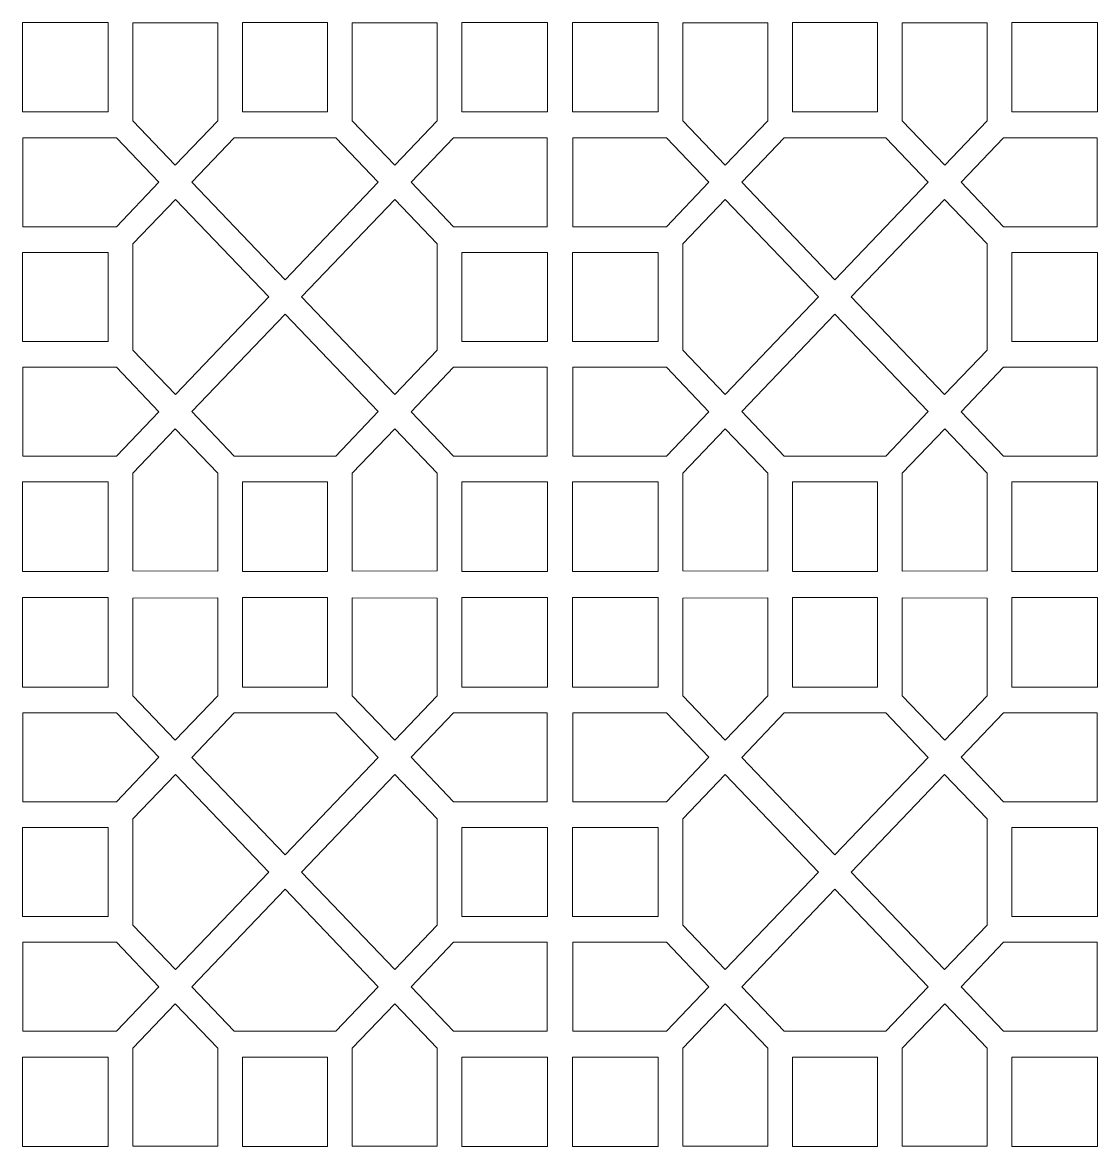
# Model space of a CAD drawing. Header units: centimetres. Extents: x -87 to 87, y -103 to 103.
# Drawn here: x -86.5 to -8.9, y -102.9 to -21.7 of the extents above; entities that cross this region are included whole.
import ezdxf

# ---------------------------------------------------------------- set-up
doc = ezdxf.new("R2010")
doc.units = ezdxf.units.CM
doc.header["$MEASUREMENT"] = 0
doc.layers.add('layer 1', color=7, linetype='Continuous')

msp = doc.modelspace()

# ---------------------------------------------------------------- linework, layer by layer
at = {"layer": 'layer 1', "color": 114, "lineweight": 9}
for points in [[(-86.51185, -28.17191), (-80.33267, -28.17191), (-80.33267, -21.70983), (-86.51185, -21.70983), (-86.51185, -28.17191)], [(-54.77565, -28.17191), (-48.59647, -28.17191), (-48.59647, -21.70983), (-54.77565, -21.70983), (-54.77565, -28.17191)], [(-46.79467, -28.17191), (-40.61549, -28.17191), (-40.61549, -21.70983), (-46.79467, -21.70983), (-46.79467, -28.17191)], [(-15.05847, -28.17191), (-8.87929, -28.17191), (-8.87929, -21.70983), (-15.05847, -21.70983), (-15.05847, -28.17191)], [(-86.51185, -61.36129), (-80.33267, -61.36129), (-80.33267, -54.89921), (-86.51185, -54.89921), (-86.51185, -61.36129)], [(-46.79467, -61.36129), (-40.61549, -61.36129), (-40.61549, -54.89921), (-46.79467, -54.89921), (-46.79467, -61.36129)], [(-86.51185, -69.70747), (-80.33267, -69.70747), (-80.33267, -63.24539), (-86.51185, -63.24539), (-86.51185, -69.70747)], [(-54.77565, -69.70747), (-48.59647, -69.70747), (-48.59647, -63.24539), (-54.77565, -63.24539), (-54.77565, -69.70747)], [(-46.79467, -69.70747), (-40.61549, -69.70747), (-40.61549, -63.24539), (-46.79467, -63.24539), (-46.79467, -69.70747)], [(-15.05847, -69.70747), (-8.87929, -69.70747), (-8.87929, -63.24539), (-15.05847, -63.24539), (-15.05847, -69.70747)], [(-86.51185, -102.89685), (-80.33267, -102.89685), (-80.33267, -96.43477), (-86.51185, -96.43477), (-86.51185, -102.89685)], [(-46.79467, -102.89685), (-40.61549, -102.89685), (-40.61549, -96.43477), (-46.79467, -96.43477), (-46.79467, -102.89685)]]:
    msp.add_lwpolyline(points, close=True, dxfattribs=at)
for points, knots in [([(-72.40826, -21.74285), (-72.40826, -21.74285), (-72.40826, -28.80323), (-72.40826, -28.80323), (-72.40826, -28.80323), (-72.40826, -28.80323), (-75.4787, -32.0143), (-75.4787, -32.0143), (-75.4787, -32.0143), (-75.4787, -32.0143), (-78.54905, -28.80333), (-78.54905, -28.80333), (-78.54905, -28.80333), (-78.54905, -28.80333), (-78.54905, -21.74295), (-78.54905, -21.74295), (-78.54905, -21.74295), (-78.54905, -21.74295), (-72.40826, -21.74285), (-72.40826, -21.74285)], [0, 0, 0, 0, 0.16666667, 0.16666667, 0.16666667, 0.16666667, 0.33333333, 0.33333333, 0.33333333, 0.33333333, 0.5, 0.5, 0.5, 0.5, 0.66666667, 0.66666667, 0.66666667, 0.66666667, 1, 1, 1, 1]), ([(-70.61539, -28.17181), (-70.61539, -28.17181), (-70.61539, -21.7097), (-70.61539, -21.7097), (-70.61539, -21.7097), (-70.61539, -21.7097), (-64.49293, -21.7097), (-64.49293, -21.7097), (-64.49293, -21.7097), (-64.49293, -21.7097), (-64.49293, -28.17181), (-64.49293, -28.17181), (-64.49293, -28.17181), (-64.49293, -28.17181), (-70.61539, -28.17181), (-70.61539, -28.17181)], [0, 0, 0, 0, 0.2, 0.2, 0.2, 0.2, 0.4, 0.4, 0.4, 0.4, 0.6, 0.6, 0.6, 0.6, 1, 1, 1, 1]), ([(-62.70006, -21.74285), (-62.70006, -21.74285), (-62.70006, -28.80323), (-62.70006, -28.80323), (-62.70006, -28.80323), (-62.70006, -28.80323), (-59.62962, -32.0143), (-59.62962, -32.0143), (-59.62962, -32.0143), (-59.62962, -32.0143), (-56.55927, -28.80333), (-56.55927, -28.80333), (-56.55927, -28.80333), (-56.55927, -28.80333), (-56.55927, -21.74295), (-56.55927, -21.74295), (-56.55927, -21.74295), (-56.55927, -21.74295), (-62.70006, -21.74285), (-62.70006, -21.74285)], [0, 0, 0, 0, 0.16666667, 0.16666667, 0.16666667, 0.16666667, 0.33333333, 0.33333333, 0.33333333, 0.33333333, 0.5, 0.5, 0.5, 0.5, 0.66666667, 0.66666667, 0.66666667, 0.66666667, 1, 1, 1, 1]), ([(-32.69108, -21.74285), (-32.69108, -21.74285), (-32.69108, -28.80323), (-32.69108, -28.80323), (-32.69108, -28.80323), (-32.69108, -28.80323), (-35.76152, -32.0143), (-35.76152, -32.0143), (-35.76152, -32.0143), (-35.76152, -32.0143), (-38.83187, -28.80333), (-38.83187, -28.80333), (-38.83187, -28.80333), (-38.83187, -28.80333), (-38.83187, -21.74295), (-38.83187, -21.74295), (-38.83187, -21.74295), (-38.83187, -21.74295), (-32.69108, -21.74285), (-32.69108, -21.74285)], [0, 0, 0, 0, 0.16666667, 0.16666667, 0.16666667, 0.16666667, 0.33333333, 0.33333333, 0.33333333, 0.33333333, 0.5, 0.5, 0.5, 0.5, 0.66666667, 0.66666667, 0.66666667, 0.66666667, 1, 1, 1, 1]), ([(-24.77575, -28.17181), (-24.77575, -28.17181), (-24.77575, -21.7097), (-24.77575, -21.7097), (-24.77575, -21.7097), (-24.77575, -21.7097), (-30.89821, -21.7097), (-30.89821, -21.7097), (-30.89821, -21.7097), (-30.89821, -21.7097), (-30.89821, -28.17181), (-30.89821, -28.17181), (-30.89821, -28.17181), (-30.89821, -28.17181), (-24.77575, -28.17181), (-24.77575, -28.17181)], [0, 0, 0, 0, 0.2, 0.2, 0.2, 0.2, 0.4, 0.4, 0.4, 0.4, 0.6, 0.6, 0.6, 0.6, 1, 1, 1, 1]), ([(-22.98288, -21.74285), (-22.98288, -21.74285), (-22.98288, -28.80323), (-22.98288, -28.80323), (-22.98288, -28.80323), (-22.98288, -28.80323), (-19.91244, -32.0143), (-19.91244, -32.0143), (-19.91244, -32.0143), (-19.91244, -32.0143), (-16.84209, -28.80333), (-16.84209, -28.80333), (-16.84209, -28.80333), (-16.84209, -28.80333), (-16.84209, -21.74295), (-16.84209, -21.74295), (-16.84209, -21.74295), (-16.84209, -21.74295), (-22.98288, -21.74285), (-22.98288, -21.74285)], [0, 0, 0, 0, 0.16666667, 0.16666667, 0.16666667, 0.16666667, 0.33333333, 0.33333333, 0.33333333, 0.33333333, 0.5, 0.5, 0.5, 0.5, 0.66666667, 0.66666667, 0.66666667, 0.66666667, 1, 1, 1, 1]), ([(-86.4802, -30.03711), (-86.4802, -30.03711), (-79.72891, -30.03711), (-79.72891, -30.03711), (-79.72891, -30.03711), (-79.72891, -30.03711), (-76.65848, -33.2481), (-76.65848, -33.2481), (-76.65848, -33.2481), (-76.65848, -33.2481), (-79.72881, -36.45905), (-79.72881, -36.45905), (-79.72881, -36.45905), (-79.72881, -36.45905), (-86.4801, -36.45905), (-86.4801, -36.45905), (-86.4801, -36.45905), (-86.4801, -36.45905), (-86.4802, -30.03711), (-86.4802, -30.03711)], [0, 0, 0, 0, 0.16666667, 0.16666667, 0.16666667, 0.16666667, 0.33333333, 0.33333333, 0.33333333, 0.33333333, 0.5, 0.5, 0.5, 0.5, 0.66666667, 0.66666667, 0.66666667, 0.66666667, 1, 1, 1, 1]), ([(-67.55418, -40.30175), (-67.55418, -40.30175), (-74.29359, -33.25368), (-74.29359, -33.25368), (-74.29359, -33.25368), (-74.29359, -33.25368), (-71.21885, -30.03818), (-71.21885, -30.03818), (-71.21885, -30.03818), (-71.21885, -30.03818), (-63.88947, -30.03818), (-63.88947, -30.03818), (-63.88947, -30.03818), (-63.88947, -30.03818), (-60.81473, -33.25369), (-60.81473, -33.25369), (-60.81473, -33.25369), (-60.81473, -33.25369), (-67.55418, -40.30175), (-67.55418, -40.30175)], [0, 0, 0, 0, 0.16666667, 0.16666667, 0.16666667, 0.16666667, 0.33333333, 0.33333333, 0.33333333, 0.33333333, 0.5, 0.5, 0.5, 0.5, 0.66666667, 0.66666667, 0.66666667, 0.66666667, 1, 1, 1, 1]), ([(-48.62812, -30.03711), (-48.62812, -30.03711), (-55.37941, -30.03711), (-55.37941, -30.03711), (-55.37941, -30.03711), (-55.37941, -30.03711), (-58.44984, -33.2481), (-58.44984, -33.2481), (-58.44984, -33.2481), (-58.44984, -33.2481), (-55.37951, -36.45905), (-55.37951, -36.45905), (-55.37951, -36.45905), (-55.37951, -36.45905), (-48.62822, -36.45905), (-48.62822, -36.45905), (-48.62822, -36.45905), (-48.62822, -36.45905), (-48.62812, -30.03711), (-48.62812, -30.03711)], [0, 0, 0, 0, 0.16666667, 0.16666667, 0.16666667, 0.16666667, 0.33333333, 0.33333333, 0.33333333, 0.33333333, 0.5, 0.5, 0.5, 0.5, 0.66666667, 0.66666667, 0.66666667, 0.66666667, 1, 1, 1, 1]), ([(-46.76302, -30.03711), (-46.76302, -30.03711), (-40.01173, -30.03711), (-40.01173, -30.03711), (-40.01173, -30.03711), (-40.01173, -30.03711), (-36.9413, -33.2481), (-36.9413, -33.2481), (-36.9413, -33.2481), (-36.9413, -33.2481), (-40.01163, -36.45905), (-40.01163, -36.45905), (-40.01163, -36.45905), (-40.01163, -36.45905), (-46.76292, -36.45905), (-46.76292, -36.45905), (-46.76292, -36.45905), (-46.76292, -36.45905), (-46.76302, -30.03711), (-46.76302, -30.03711)], [0, 0, 0, 0, 0.16666667, 0.16666667, 0.16666667, 0.16666667, 0.33333333, 0.33333333, 0.33333333, 0.33333333, 0.5, 0.5, 0.5, 0.5, 0.66666667, 0.66666667, 0.66666667, 0.66666667, 1, 1, 1, 1]), ([(-27.83696, -40.30175), (-27.83696, -40.30175), (-21.09755, -33.25368), (-21.09755, -33.25368), (-21.09755, -33.25368), (-21.09755, -33.25368), (-24.17229, -30.03818), (-24.17229, -30.03818), (-24.17229, -30.03818), (-24.17229, -30.03818), (-31.50167, -30.03818), (-31.50167, -30.03818), (-31.50167, -30.03818), (-31.50167, -30.03818), (-34.57641, -33.25369), (-34.57641, -33.25369), (-34.57641, -33.25369), (-34.57641, -33.25369), (-27.83696, -40.30175), (-27.83696, -40.30175)], [0, 0, 0, 0, 0.16666667, 0.16666667, 0.16666667, 0.16666667, 0.33333333, 0.33333333, 0.33333333, 0.33333333, 0.5, 0.5, 0.5, 0.5, 0.66666667, 0.66666667, 0.66666667, 0.66666667, 1, 1, 1, 1]), ([(-8.91094, -30.03711), (-8.91094, -30.03711), (-15.66223, -30.03711), (-15.66223, -30.03711), (-15.66223, -30.03711), (-15.66223, -30.03711), (-18.73266, -33.2481), (-18.73266, -33.2481), (-18.73266, -33.2481), (-18.73266, -33.2481), (-15.66233, -36.45905), (-15.66233, -36.45905), (-15.66233, -36.45905), (-15.66233, -36.45905), (-8.91104, -36.45905), (-8.91104, -36.45905), (-8.91104, -36.45905), (-8.91104, -36.45905), (-8.91094, -30.03711), (-8.91094, -30.03711)], [0, 0, 0, 0, 0.16666667, 0.16666667, 0.16666667, 0.16666667, 0.33333333, 0.33333333, 0.33333333, 0.33333333, 0.5, 0.5, 0.5, 0.5, 0.66666667, 0.66666667, 0.66666667, 0.66666667, 1, 1, 1, 1]), ([(-68.73395, -41.53554), (-68.73395, -41.53554), (-75.47338, -34.48749), (-75.47338, -34.48749), (-75.47338, -34.48749), (-75.47338, -34.48749), (-78.54819, -37.70309), (-78.54819, -37.70309), (-78.54819, -37.70309), (-78.54819, -37.70309), (-78.54819, -45.36803), (-78.54819, -45.36803), (-78.54819, -45.36803), (-78.54819, -45.36803), (-75.47337, -48.58363), (-75.47337, -48.58363), (-75.47337, -48.58363), (-75.47337, -48.58363), (-68.73395, -41.53554), (-68.73395, -41.53554)], [0, 0, 0, 0, 0.16666667, 0.16666667, 0.16666667, 0.16666667, 0.33333333, 0.33333333, 0.33333333, 0.33333333, 0.5, 0.5, 0.5, 0.5, 0.66666667, 0.66666667, 0.66666667, 0.66666667, 1, 1, 1, 1]), ([(-66.37439, -41.53555), (-66.37439, -41.53555), (-59.63495, -48.58363), (-59.63495, -48.58363), (-59.63495, -48.58363), (-59.63495, -48.58363), (-56.56013, -45.36803), (-56.56013, -45.36803), (-56.56013, -45.36803), (-56.56013, -45.36803), (-56.56013, -37.70309), (-56.56013, -37.70309), (-56.56013, -37.70309), (-56.56013, -37.70309), (-59.63497, -34.48749), (-59.63497, -34.48749), (-59.63497, -34.48749), (-59.63497, -34.48749), (-66.37439, -41.53555), (-66.37439, -41.53555)], [0, 0, 0, 0, 0.16666667, 0.16666667, 0.16666667, 0.16666667, 0.33333333, 0.33333333, 0.33333333, 0.33333333, 0.5, 0.5, 0.5, 0.5, 0.66666667, 0.66666667, 0.66666667, 0.66666667, 1, 1, 1, 1]), ([(-29.01675, -41.53555), (-29.01675, -41.53555), (-35.75619, -48.58363), (-35.75619, -48.58363), (-35.75619, -48.58363), (-35.75619, -48.58363), (-38.83101, -45.36803), (-38.83101, -45.36803), (-38.83101, -45.36803), (-38.83101, -45.36803), (-38.83101, -37.70309), (-38.83101, -37.70309), (-38.83101, -37.70309), (-38.83101, -37.70309), (-35.75617, -34.48749), (-35.75617, -34.48749), (-35.75617, -34.48749), (-35.75617, -34.48749), (-29.01675, -41.53555), (-29.01675, -41.53555)], [0, 0, 0, 0, 0.16666667, 0.16666667, 0.16666667, 0.16666667, 0.33333333, 0.33333333, 0.33333333, 0.33333333, 0.5, 0.5, 0.5, 0.5, 0.66666667, 0.66666667, 0.66666667, 0.66666667, 1, 1, 1, 1]), ([(-26.65719, -41.53554), (-26.65719, -41.53554), (-19.91776, -34.48749), (-19.91776, -34.48749), (-19.91776, -34.48749), (-19.91776, -34.48749), (-16.84295, -37.70309), (-16.84295, -37.70309), (-16.84295, -37.70309), (-16.84295, -37.70309), (-16.84295, -45.36803), (-16.84295, -45.36803), (-16.84295, -45.36803), (-16.84295, -45.36803), (-19.91777, -48.58363), (-19.91777, -48.58363), (-19.91777, -48.58363), (-19.91777, -48.58363), (-26.65719, -41.53554), (-26.65719, -41.53554)], [0, 0, 0, 0, 0.16666667, 0.16666667, 0.16666667, 0.16666667, 0.33333333, 0.33333333, 0.33333333, 0.33333333, 0.5, 0.5, 0.5, 0.5, 0.66666667, 0.66666667, 0.66666667, 0.66666667, 1, 1, 1, 1]), ([(-80.33254, -44.74089), (-80.33254, -44.74089), (-86.51174, -44.74089), (-86.51174, -44.74089), (-86.51174, -44.74089), (-86.51174, -44.74089), (-86.51174, -38.33023), (-86.51174, -38.33023), (-86.51174, -38.33023), (-86.51174, -38.33023), (-80.33254, -38.33023), (-80.33254, -38.33023), (-80.33254, -38.33023), (-80.33254, -38.33023), (-80.33254, -44.74089), (-80.33254, -44.74089)], [0, 0, 0, 0, 0.2, 0.2, 0.2, 0.2, 0.4, 0.4, 0.4, 0.4, 0.6, 0.6, 0.6, 0.6, 1, 1, 1, 1]), ([(-48.59658, -44.74089), (-48.59658, -44.74089), (-54.77579, -44.74089), (-54.77579, -44.74089), (-54.77579, -44.74089), (-54.77579, -44.74089), (-54.77579, -38.33023), (-54.77579, -38.33023), (-54.77579, -38.33023), (-54.77579, -38.33023), (-48.59658, -38.33023), (-48.59658, -38.33023), (-48.59658, -38.33023), (-48.59658, -38.33023), (-48.59658, -44.74089), (-48.59658, -44.74089)], [0, 0, 0, 0, 0.2, 0.2, 0.2, 0.2, 0.4, 0.4, 0.4, 0.4, 0.6, 0.6, 0.6, 0.6, 1, 1, 1, 1]), ([(-46.79456, -44.74089), (-46.79456, -44.74089), (-40.61535, -44.74089), (-40.61535, -44.74089), (-40.61535, -44.74089), (-40.61535, -44.74089), (-40.61535, -38.33023), (-40.61535, -38.33023), (-40.61535, -38.33023), (-40.61535, -38.33023), (-46.79456, -38.33023), (-46.79456, -38.33023), (-46.79456, -38.33023), (-46.79456, -38.33023), (-46.79456, -44.74089), (-46.79456, -44.74089)], [0, 0, 0, 0, 0.2, 0.2, 0.2, 0.2, 0.4, 0.4, 0.4, 0.4, 0.6, 0.6, 0.6, 0.6, 1, 1, 1, 1]), ([(-15.0586, -44.74089), (-15.0586, -44.74089), (-8.8794, -44.74089), (-8.8794, -44.74089), (-8.8794, -44.74089), (-8.8794, -44.74089), (-8.8794, -38.33023), (-8.8794, -38.33023), (-8.8794, -38.33023), (-8.8794, -38.33023), (-15.0586, -38.33023), (-15.0586, -38.33023), (-15.0586, -38.33023), (-15.0586, -38.33023), (-15.0586, -44.74089), (-15.0586, -44.74089)], [0, 0, 0, 0, 0.2, 0.2, 0.2, 0.2, 0.4, 0.4, 0.4, 0.4, 0.6, 0.6, 0.6, 0.6, 1, 1, 1, 1]), ([(-67.55416, -42.76936), (-67.55416, -42.76936), (-74.29358, -49.81744), (-74.29358, -49.81744), (-74.29358, -49.81744), (-74.29358, -49.81744), (-71.21885, -53.03294), (-71.21885, -53.03294), (-71.21885, -53.03294), (-71.21885, -53.03294), (-63.88947, -53.03294), (-63.88947, -53.03294), (-63.88947, -53.03294), (-63.88947, -53.03294), (-60.81475, -49.81743), (-60.81475, -49.81743), (-60.81475, -49.81743), (-60.81475, -49.81743), (-67.55416, -42.76936), (-67.55416, -42.76936)], [0, 0, 0, 0, 0.16666667, 0.16666667, 0.16666667, 0.16666667, 0.33333333, 0.33333333, 0.33333333, 0.33333333, 0.5, 0.5, 0.5, 0.5, 0.66666667, 0.66666667, 0.66666667, 0.66666667, 1, 1, 1, 1]), ([(-27.83698, -42.76936), (-27.83698, -42.76936), (-21.09756, -49.81744), (-21.09756, -49.81744), (-21.09756, -49.81744), (-21.09756, -49.81744), (-24.17229, -53.03294), (-24.17229, -53.03294), (-24.17229, -53.03294), (-24.17229, -53.03294), (-31.50167, -53.03294), (-31.50167, -53.03294), (-31.50167, -53.03294), (-31.50167, -53.03294), (-34.57639, -49.81743), (-34.57639, -49.81743), (-34.57639, -49.81743), (-34.57639, -49.81743), (-27.83698, -42.76936), (-27.83698, -42.76936)], [0, 0, 0, 0, 0.16666667, 0.16666667, 0.16666667, 0.16666667, 0.33333333, 0.33333333, 0.33333333, 0.33333333, 0.5, 0.5, 0.5, 0.5, 0.66666667, 0.66666667, 0.66666667, 0.66666667, 1, 1, 1, 1]), ([(-86.4802, -53.03401), (-86.4802, -53.03401), (-79.72891, -53.03401), (-79.72891, -53.03401), (-79.72891, -53.03401), (-79.72891, -53.03401), (-76.65848, -49.82302), (-76.65848, -49.82302), (-76.65848, -49.82302), (-76.65848, -49.82302), (-79.72881, -46.61207), (-79.72881, -46.61207), (-79.72881, -46.61207), (-79.72881, -46.61207), (-86.4801, -46.61207), (-86.4801, -46.61207), (-86.4801, -46.61207), (-86.4801, -46.61207), (-86.4802, -53.03401), (-86.4802, -53.03401)], [0, 0, 0, 0, 0.16666667, 0.16666667, 0.16666667, 0.16666667, 0.33333333, 0.33333333, 0.33333333, 0.33333333, 0.5, 0.5, 0.5, 0.5, 0.66666667, 0.66666667, 0.66666667, 0.66666667, 1, 1, 1, 1]), ([(-48.62812, -53.03401), (-48.62812, -53.03401), (-55.37941, -53.03401), (-55.37941, -53.03401), (-55.37941, -53.03401), (-55.37941, -53.03401), (-58.44984, -49.82302), (-58.44984, -49.82302), (-58.44984, -49.82302), (-58.44984, -49.82302), (-55.37951, -46.61207), (-55.37951, -46.61207), (-55.37951, -46.61207), (-55.37951, -46.61207), (-48.62822, -46.61207), (-48.62822, -46.61207), (-48.62822, -46.61207), (-48.62822, -46.61207), (-48.62812, -53.03401), (-48.62812, -53.03401)], [0, 0, 0, 0, 0.16666667, 0.16666667, 0.16666667, 0.16666667, 0.33333333, 0.33333333, 0.33333333, 0.33333333, 0.5, 0.5, 0.5, 0.5, 0.66666667, 0.66666667, 0.66666667, 0.66666667, 1, 1, 1, 1]), ([(-46.76302, -53.03401), (-46.76302, -53.03401), (-40.01173, -53.03401), (-40.01173, -53.03401), (-40.01173, -53.03401), (-40.01173, -53.03401), (-36.9413, -49.82302), (-36.9413, -49.82302), (-36.9413, -49.82302), (-36.9413, -49.82302), (-40.01163, -46.61207), (-40.01163, -46.61207), (-40.01163, -46.61207), (-40.01163, -46.61207), (-46.76292, -46.61207), (-46.76292, -46.61207), (-46.76292, -46.61207), (-46.76292, -46.61207), (-46.76302, -53.03401), (-46.76302, -53.03401)], [0, 0, 0, 0, 0.16666667, 0.16666667, 0.16666667, 0.16666667, 0.33333333, 0.33333333, 0.33333333, 0.33333333, 0.5, 0.5, 0.5, 0.5, 0.66666667, 0.66666667, 0.66666667, 0.66666667, 1, 1, 1, 1]), ([(-8.91094, -53.03401), (-8.91094, -53.03401), (-15.66223, -53.03401), (-15.66223, -53.03401), (-15.66223, -53.03401), (-15.66223, -53.03401), (-18.73266, -49.82302), (-18.73266, -49.82302), (-18.73266, -49.82302), (-18.73266, -49.82302), (-15.66233, -46.61207), (-15.66233, -46.61207), (-15.66233, -46.61207), (-15.66233, -46.61207), (-8.91104, -46.61207), (-8.91104, -46.61207), (-8.91104, -46.61207), (-8.91104, -46.61207), (-8.91094, -53.03401), (-8.91094, -53.03401)], [0, 0, 0, 0, 0.16666667, 0.16666667, 0.16666667, 0.16666667, 0.33333333, 0.33333333, 0.33333333, 0.33333333, 0.5, 0.5, 0.5, 0.5, 0.66666667, 0.66666667, 0.66666667, 0.66666667, 1, 1, 1, 1]), ([(-72.40826, -61.32827), (-72.40826, -61.32827), (-72.40826, -54.26789), (-72.40826, -54.26789), (-72.40826, -54.26789), (-72.40826, -54.26789), (-75.4787, -51.05682), (-75.4787, -51.05682), (-75.4787, -51.05682), (-75.4787, -51.05682), (-78.54905, -54.26779), (-78.54905, -54.26779), (-78.54905, -54.26779), (-78.54905, -54.26779), (-78.54905, -61.32817), (-78.54905, -61.32817), (-78.54905, -61.32817), (-78.54905, -61.32817), (-72.40826, -61.32827), (-72.40826, -61.32827)], [0, 0, 0, 0, 0.16666667, 0.16666667, 0.16666667, 0.16666667, 0.33333333, 0.33333333, 0.33333333, 0.33333333, 0.5, 0.5, 0.5, 0.5, 0.66666667, 0.66666667, 0.66666667, 0.66666667, 1, 1, 1, 1]), ([(-62.70006, -61.32827), (-62.70006, -61.32827), (-62.70006, -54.26789), (-62.70006, -54.26789), (-62.70006, -54.26789), (-62.70006, -54.26789), (-59.62962, -51.05682), (-59.62962, -51.05682), (-59.62962, -51.05682), (-59.62962, -51.05682), (-56.55927, -54.26779), (-56.55927, -54.26779), (-56.55927, -54.26779), (-56.55927, -54.26779), (-56.55927, -61.32817), (-56.55927, -61.32817), (-56.55927, -61.32817), (-56.55927, -61.32817), (-62.70006, -61.32827), (-62.70006, -61.32827)], [0, 0, 0, 0, 0.16666667, 0.16666667, 0.16666667, 0.16666667, 0.33333333, 0.33333333, 0.33333333, 0.33333333, 0.5, 0.5, 0.5, 0.5, 0.66666667, 0.66666667, 0.66666667, 0.66666667, 1, 1, 1, 1]), ([(-32.69108, -61.32827), (-32.69108, -61.32827), (-32.69108, -54.26789), (-32.69108, -54.26789), (-32.69108, -54.26789), (-32.69108, -54.26789), (-35.76152, -51.05682), (-35.76152, -51.05682), (-35.76152, -51.05682), (-35.76152, -51.05682), (-38.83187, -54.26779), (-38.83187, -54.26779), (-38.83187, -54.26779), (-38.83187, -54.26779), (-38.83187, -61.32817), (-38.83187, -61.32817), (-38.83187, -61.32817), (-38.83187, -61.32817), (-32.69108, -61.32827), (-32.69108, -61.32827)], [0, 0, 0, 0, 0.16666667, 0.16666667, 0.16666667, 0.16666667, 0.33333333, 0.33333333, 0.33333333, 0.33333333, 0.5, 0.5, 0.5, 0.5, 0.66666667, 0.66666667, 0.66666667, 0.66666667, 1, 1, 1, 1]), ([(-22.98288, -61.32827), (-22.98288, -61.32827), (-22.98288, -54.26789), (-22.98288, -54.26789), (-22.98288, -54.26789), (-22.98288, -54.26789), (-19.91244, -51.05682), (-19.91244, -51.05682), (-19.91244, -51.05682), (-19.91244, -51.05682), (-16.84209, -54.26779), (-16.84209, -54.26779), (-16.84209, -54.26779), (-16.84209, -54.26779), (-16.84209, -61.32817), (-16.84209, -61.32817), (-16.84209, -61.32817), (-16.84209, -61.32817), (-22.98288, -61.32827), (-22.98288, -61.32827)], [0, 0, 0, 0, 0.16666667, 0.16666667, 0.16666667, 0.16666667, 0.33333333, 0.33333333, 0.33333333, 0.33333333, 0.5, 0.5, 0.5, 0.5, 0.66666667, 0.66666667, 0.66666667, 0.66666667, 1, 1, 1, 1]), ([(-70.61539, -54.89931), (-70.61539, -54.89931), (-70.61539, -61.36142), (-70.61539, -61.36142), (-70.61539, -61.36142), (-70.61539, -61.36142), (-64.49293, -61.36142), (-64.49293, -61.36142), (-64.49293, -61.36142), (-64.49293, -61.36142), (-64.49293, -54.89931), (-64.49293, -54.89931), (-64.49293, -54.89931), (-64.49293, -54.89931), (-70.61539, -54.89931), (-70.61539, -54.89931)], [0, 0, 0, 0, 0.2, 0.2, 0.2, 0.2, 0.4, 0.4, 0.4, 0.4, 0.6, 0.6, 0.6, 0.6, 1, 1, 1, 1]), ([(-48.59647, -61.36129), (-48.59647, -61.36129), (-54.77566, -61.36129), (-54.77566, -61.36129), (-54.77566, -61.36129), (-54.77566, -61.36129), (-54.77566, -54.8992), (-54.77566, -54.8992), (-54.77566, -54.8992), (-54.77566, -54.8992), (-48.59647, -54.8992), (-48.59647, -54.8992), (-48.59647, -54.8992), (-48.59647, -54.8992), (-48.59647, -61.36129), (-48.59647, -61.36129)], [0, 0, 0, 0, 0.2, 0.2, 0.2, 0.2, 0.4, 0.4, 0.4, 0.4, 0.6, 0.6, 0.6, 0.6, 1, 1, 1, 1]), ([(-24.77575, -54.89931), (-24.77575, -54.89931), (-24.77575, -61.36142), (-24.77575, -61.36142), (-24.77575, -61.36142), (-24.77575, -61.36142), (-30.89821, -61.36142), (-30.89821, -61.36142), (-30.89821, -61.36142), (-30.89821, -61.36142), (-30.89821, -54.89931), (-30.89821, -54.89931), (-30.89821, -54.89931), (-30.89821, -54.89931), (-24.77575, -54.89931), (-24.77575, -54.89931)], [0, 0, 0, 0, 0.2, 0.2, 0.2, 0.2, 0.4, 0.4, 0.4, 0.4, 0.6, 0.6, 0.6, 0.6, 1, 1, 1, 1]), ([(-8.87929, -61.36129), (-8.87929, -61.36129), (-15.05848, -61.36129), (-15.05848, -61.36129), (-15.05848, -61.36129), (-15.05848, -61.36129), (-15.05848, -54.8992), (-15.05848, -54.8992), (-15.05848, -54.8992), (-15.05848, -54.8992), (-8.87929, -54.8992), (-8.87929, -54.8992), (-8.87929, -54.8992), (-8.87929, -54.8992), (-8.87929, -61.36129), (-8.87929, -61.36129)], [0, 0, 0, 0, 0.2, 0.2, 0.2, 0.2, 0.4, 0.4, 0.4, 0.4, 0.6, 0.6, 0.6, 0.6, 1, 1, 1, 1]), ([(-72.40826, -63.27841), (-72.40826, -63.27841), (-72.40826, -70.33879), (-72.40826, -70.33879), (-72.40826, -70.33879), (-72.40826, -70.33879), (-75.4787, -73.54986), (-75.4787, -73.54986), (-75.4787, -73.54986), (-75.4787, -73.54986), (-78.54905, -70.33889), (-78.54905, -70.33889), (-78.54905, -70.33889), (-78.54905, -70.33889), (-78.54905, -63.27851), (-78.54905, -63.27851), (-78.54905, -63.27851), (-78.54905, -63.27851), (-72.40826, -63.27841), (-72.40826, -63.27841)], [0, 0, 0, 0, 0.16666667, 0.16666667, 0.16666667, 0.16666667, 0.33333333, 0.33333333, 0.33333333, 0.33333333, 0.5, 0.5, 0.5, 0.5, 0.66666667, 0.66666667, 0.66666667, 0.66666667, 1, 1, 1, 1]), ([(-70.61539, -69.70737), (-70.61539, -69.70737), (-70.61539, -63.24526), (-70.61539, -63.24526), (-70.61539, -63.24526), (-70.61539, -63.24526), (-64.49293, -63.24526), (-64.49293, -63.24526), (-64.49293, -63.24526), (-64.49293, -63.24526), (-64.49293, -69.70737), (-64.49293, -69.70737), (-64.49293, -69.70737), (-64.49293, -69.70737), (-70.61539, -69.70737), (-70.61539, -69.70737)], [0, 0, 0, 0, 0.2, 0.2, 0.2, 0.2, 0.4, 0.4, 0.4, 0.4, 0.6, 0.6, 0.6, 0.6, 1, 1, 1, 1]), ([(-62.70006, -63.27841), (-62.70006, -63.27841), (-62.70006, -70.33879), (-62.70006, -70.33879), (-62.70006, -70.33879), (-62.70006, -70.33879), (-59.62962, -73.54986), (-59.62962, -73.54986), (-59.62962, -73.54986), (-59.62962, -73.54986), (-56.55927, -70.33889), (-56.55927, -70.33889), (-56.55927, -70.33889), (-56.55927, -70.33889), (-56.55927, -63.27851), (-56.55927, -63.27851), (-56.55927, -63.27851), (-56.55927, -63.27851), (-62.70006, -63.27841), (-62.70006, -63.27841)], [0, 0, 0, 0, 0.16666667, 0.16666667, 0.16666667, 0.16666667, 0.33333333, 0.33333333, 0.33333333, 0.33333333, 0.5, 0.5, 0.5, 0.5, 0.66666667, 0.66666667, 0.66666667, 0.66666667, 1, 1, 1, 1]), ([(-32.69108, -63.27841), (-32.69108, -63.27841), (-32.69108, -70.33879), (-32.69108, -70.33879), (-32.69108, -70.33879), (-32.69108, -70.33879), (-35.76152, -73.54986), (-35.76152, -73.54986), (-35.76152, -73.54986), (-35.76152, -73.54986), (-38.83187, -70.33889), (-38.83187, -70.33889), (-38.83187, -70.33889), (-38.83187, -70.33889), (-38.83187, -63.27851), (-38.83187, -63.27851), (-38.83187, -63.27851), (-38.83187, -63.27851), (-32.69108, -63.27841), (-32.69108, -63.27841)], [0, 0, 0, 0, 0.16666667, 0.16666667, 0.16666667, 0.16666667, 0.33333333, 0.33333333, 0.33333333, 0.33333333, 0.5, 0.5, 0.5, 0.5, 0.66666667, 0.66666667, 0.66666667, 0.66666667, 1, 1, 1, 1]), ([(-24.77575, -69.70737), (-24.77575, -69.70737), (-24.77575, -63.24526), (-24.77575, -63.24526), (-24.77575, -63.24526), (-24.77575, -63.24526), (-30.89821, -63.24526), (-30.89821, -63.24526), (-30.89821, -63.24526), (-30.89821, -63.24526), (-30.89821, -69.70737), (-30.89821, -69.70737), (-30.89821, -69.70737), (-30.89821, -69.70737), (-24.77575, -69.70737), (-24.77575, -69.70737)], [0, 0, 0, 0, 0.2, 0.2, 0.2, 0.2, 0.4, 0.4, 0.4, 0.4, 0.6, 0.6, 0.6, 0.6, 1, 1, 1, 1]), ([(-22.98288, -63.27841), (-22.98288, -63.27841), (-22.98288, -70.33879), (-22.98288, -70.33879), (-22.98288, -70.33879), (-22.98288, -70.33879), (-19.91244, -73.54986), (-19.91244, -73.54986), (-19.91244, -73.54986), (-19.91244, -73.54986), (-16.84209, -70.33889), (-16.84209, -70.33889), (-16.84209, -70.33889), (-16.84209, -70.33889), (-16.84209, -63.27851), (-16.84209, -63.27851), (-16.84209, -63.27851), (-16.84209, -63.27851), (-22.98288, -63.27841), (-22.98288, -63.27841)], [0, 0, 0, 0, 0.16666667, 0.16666667, 0.16666667, 0.16666667, 0.33333333, 0.33333333, 0.33333333, 0.33333333, 0.5, 0.5, 0.5, 0.5, 0.66666667, 0.66666667, 0.66666667, 0.66666667, 1, 1, 1, 1]), ([(-86.4802, -71.57267), (-86.4802, -71.57267), (-79.72891, -71.57267), (-79.72891, -71.57267), (-79.72891, -71.57267), (-79.72891, -71.57267), (-76.65848, -74.78366), (-76.65848, -74.78366), (-76.65848, -74.78366), (-76.65848, -74.78366), (-79.72881, -77.99461), (-79.72881, -77.99461), (-79.72881, -77.99461), (-79.72881, -77.99461), (-86.4801, -77.99461), (-86.4801, -77.99461), (-86.4801, -77.99461), (-86.4801, -77.99461), (-86.4802, -71.57267), (-86.4802, -71.57267)], [0, 0, 0, 0, 0.16666667, 0.16666667, 0.16666667, 0.16666667, 0.33333333, 0.33333333, 0.33333333, 0.33333333, 0.5, 0.5, 0.5, 0.5, 0.66666667, 0.66666667, 0.66666667, 0.66666667, 1, 1, 1, 1]), ([(-67.55416, -81.83732), (-67.55416, -81.83732), (-74.29358, -74.78924), (-74.29358, -74.78924), (-74.29358, -74.78924), (-74.29358, -74.78924), (-71.21885, -71.57374), (-71.21885, -71.57374), (-71.21885, -71.57374), (-71.21885, -71.57374), (-63.88947, -71.57374), (-63.88947, -71.57374), (-63.88947, -71.57374), (-63.88947, -71.57374), (-60.81475, -74.78925), (-60.81475, -74.78925), (-60.81475, -74.78925), (-60.81475, -74.78925), (-67.55416, -81.83732), (-67.55416, -81.83732)], [0, 0, 0, 0, 0.16666667, 0.16666667, 0.16666667, 0.16666667, 0.33333333, 0.33333333, 0.33333333, 0.33333333, 0.5, 0.5, 0.5, 0.5, 0.66666667, 0.66666667, 0.66666667, 0.66666667, 1, 1, 1, 1]), ([(-48.62812, -71.57267), (-48.62812, -71.57267), (-55.37941, -71.57267), (-55.37941, -71.57267), (-55.37941, -71.57267), (-55.37941, -71.57267), (-58.44984, -74.78366), (-58.44984, -74.78366), (-58.44984, -74.78366), (-58.44984, -74.78366), (-55.37951, -77.99461), (-55.37951, -77.99461), (-55.37951, -77.99461), (-55.37951, -77.99461), (-48.62822, -77.99461), (-48.62822, -77.99461), (-48.62822, -77.99461), (-48.62822, -77.99461), (-48.62812, -71.57267), (-48.62812, -71.57267)], [0, 0, 0, 0, 0.16666667, 0.16666667, 0.16666667, 0.16666667, 0.33333333, 0.33333333, 0.33333333, 0.33333333, 0.5, 0.5, 0.5, 0.5, 0.66666667, 0.66666667, 0.66666667, 0.66666667, 1, 1, 1, 1]), ([(-46.76302, -71.57267), (-46.76302, -71.57267), (-40.01173, -71.57267), (-40.01173, -71.57267), (-40.01173, -71.57267), (-40.01173, -71.57267), (-36.9413, -74.78366), (-36.9413, -74.78366), (-36.9413, -74.78366), (-36.9413, -74.78366), (-40.01163, -77.99461), (-40.01163, -77.99461), (-40.01163, -77.99461), (-40.01163, -77.99461), (-46.76292, -77.99461), (-46.76292, -77.99461), (-46.76292, -77.99461), (-46.76292, -77.99461), (-46.76302, -71.57267), (-46.76302, -71.57267)], [0, 0, 0, 0, 0.16666667, 0.16666667, 0.16666667, 0.16666667, 0.33333333, 0.33333333, 0.33333333, 0.33333333, 0.5, 0.5, 0.5, 0.5, 0.66666667, 0.66666667, 0.66666667, 0.66666667, 1, 1, 1, 1]), ([(-27.83698, -81.83732), (-27.83698, -81.83732), (-21.09756, -74.78924), (-21.09756, -74.78924), (-21.09756, -74.78924), (-21.09756, -74.78924), (-24.17229, -71.57374), (-24.17229, -71.57374), (-24.17229, -71.57374), (-24.17229, -71.57374), (-31.50167, -71.57374), (-31.50167, -71.57374), (-31.50167, -71.57374), (-31.50167, -71.57374), (-34.57639, -74.78925), (-34.57639, -74.78925), (-34.57639, -74.78925), (-34.57639, -74.78925), (-27.83698, -81.83732), (-27.83698, -81.83732)], [0, 0, 0, 0, 0.16666667, 0.16666667, 0.16666667, 0.16666667, 0.33333333, 0.33333333, 0.33333333, 0.33333333, 0.5, 0.5, 0.5, 0.5, 0.66666667, 0.66666667, 0.66666667, 0.66666667, 1, 1, 1, 1]), ([(-8.91094, -71.57267), (-8.91094, -71.57267), (-15.66223, -71.57267), (-15.66223, -71.57267), (-15.66223, -71.57267), (-15.66223, -71.57267), (-18.73266, -74.78366), (-18.73266, -74.78366), (-18.73266, -74.78366), (-18.73266, -74.78366), (-15.66233, -77.99461), (-15.66233, -77.99461), (-15.66233, -77.99461), (-15.66233, -77.99461), (-8.91104, -77.99461), (-8.91104, -77.99461), (-8.91104, -77.99461), (-8.91104, -77.99461), (-8.91094, -71.57267), (-8.91094, -71.57267)], [0, 0, 0, 0, 0.16666667, 0.16666667, 0.16666667, 0.16666667, 0.33333333, 0.33333333, 0.33333333, 0.33333333, 0.5, 0.5, 0.5, 0.5, 0.66666667, 0.66666667, 0.66666667, 0.66666667, 1, 1, 1, 1]), ([(-68.73395, -83.07115), (-68.73395, -83.07115), (-75.47338, -90.11919), (-75.47338, -90.11919), (-75.47338, -90.11919), (-75.47338, -90.11919), (-78.54819, -86.90359), (-78.54819, -86.90359), (-78.54819, -86.90359), (-78.54819, -86.90359), (-78.54819, -79.23865), (-78.54819, -79.23865), (-78.54819, -79.23865), (-78.54819, -79.23865), (-75.47337, -76.02305), (-75.47337, -76.02305), (-75.47337, -76.02305), (-75.47337, -76.02305), (-68.73395, -83.07115), (-68.73395, -83.07115)], [0, 0, 0, 0, 0.16666667, 0.16666667, 0.16666667, 0.16666667, 0.33333333, 0.33333333, 0.33333333, 0.33333333, 0.5, 0.5, 0.5, 0.5, 0.66666667, 0.66666667, 0.66666667, 0.66666667, 1, 1, 1, 1]), ([(-66.37439, -83.07113), (-66.37439, -83.07113), (-59.63495, -76.02305), (-59.63495, -76.02305), (-59.63495, -76.02305), (-59.63495, -76.02305), (-56.56013, -79.23865), (-56.56013, -79.23865), (-56.56013, -79.23865), (-56.56013, -79.23865), (-56.56013, -86.90359), (-56.56013, -86.90359), (-56.56013, -86.90359), (-56.56013, -86.90359), (-59.63497, -90.11919), (-59.63497, -90.11919), (-59.63497, -90.11919), (-59.63497, -90.11919), (-66.37439, -83.07113), (-66.37439, -83.07113)], [0, 0, 0, 0, 0.16666667, 0.16666667, 0.16666667, 0.16666667, 0.33333333, 0.33333333, 0.33333333, 0.33333333, 0.5, 0.5, 0.5, 0.5, 0.66666667, 0.66666667, 0.66666667, 0.66666667, 1, 1, 1, 1]), ([(-29.01675, -83.07113), (-29.01675, -83.07113), (-35.75619, -76.02305), (-35.75619, -76.02305), (-35.75619, -76.02305), (-35.75619, -76.02305), (-38.83101, -79.23865), (-38.83101, -79.23865), (-38.83101, -79.23865), (-38.83101, -79.23865), (-38.83101, -86.90359), (-38.83101, -86.90359), (-38.83101, -86.90359), (-38.83101, -86.90359), (-35.75617, -90.11919), (-35.75617, -90.11919), (-35.75617, -90.11919), (-35.75617, -90.11919), (-29.01675, -83.07113), (-29.01675, -83.07113)], [0, 0, 0, 0, 0.16666667, 0.16666667, 0.16666667, 0.16666667, 0.33333333, 0.33333333, 0.33333333, 0.33333333, 0.5, 0.5, 0.5, 0.5, 0.66666667, 0.66666667, 0.66666667, 0.66666667, 1, 1, 1, 1]), ([(-26.65719, -83.07114), (-26.65719, -83.07114), (-19.91776, -90.11919), (-19.91776, -90.11919), (-19.91776, -90.11919), (-19.91776, -90.11919), (-16.84295, -86.90359), (-16.84295, -86.90359), (-16.84295, -86.90359), (-16.84295, -86.90359), (-16.84295, -79.23865), (-16.84295, -79.23865), (-16.84295, -79.23865), (-16.84295, -79.23865), (-19.91777, -76.02305), (-19.91777, -76.02305), (-19.91777, -76.02305), (-19.91777, -76.02305), (-26.65719, -83.07114), (-26.65719, -83.07114)], [0, 0, 0, 0, 0.16666667, 0.16666667, 0.16666667, 0.16666667, 0.33333333, 0.33333333, 0.33333333, 0.33333333, 0.5, 0.5, 0.5, 0.5, 0.66666667, 0.66666667, 0.66666667, 0.66666667, 1, 1, 1, 1]), ([(-80.33254, -79.86579), (-80.33254, -79.86579), (-86.51174, -79.86579), (-86.51174, -79.86579), (-86.51174, -79.86579), (-86.51174, -79.86579), (-86.51174, -86.27645), (-86.51174, -86.27645), (-86.51174, -86.27645), (-86.51174, -86.27645), (-80.33254, -86.27645), (-80.33254, -86.27645), (-80.33254, -86.27645), (-80.33254, -86.27645), (-80.33254, -79.86579), (-80.33254, -79.86579)], [0, 0, 0, 0, 0.2, 0.2, 0.2, 0.2, 0.4, 0.4, 0.4, 0.4, 0.6, 0.6, 0.6, 0.6, 1, 1, 1, 1]), ([(-48.59658, -79.86579), (-48.59658, -79.86579), (-54.77579, -79.86579), (-54.77579, -79.86579), (-54.77579, -79.86579), (-54.77579, -79.86579), (-54.77579, -86.27645), (-54.77579, -86.27645), (-54.77579, -86.27645), (-54.77579, -86.27645), (-48.59658, -86.27645), (-48.59658, -86.27645), (-48.59658, -86.27645), (-48.59658, -86.27645), (-48.59658, -79.86579), (-48.59658, -79.86579)], [0, 0, 0, 0, 0.2, 0.2, 0.2, 0.2, 0.4, 0.4, 0.4, 0.4, 0.6, 0.6, 0.6, 0.6, 1, 1, 1, 1]), ([(-46.79456, -79.86579), (-46.79456, -79.86579), (-40.61535, -79.86579), (-40.61535, -79.86579), (-40.61535, -79.86579), (-40.61535, -79.86579), (-40.61535, -86.27645), (-40.61535, -86.27645), (-40.61535, -86.27645), (-40.61535, -86.27645), (-46.79456, -86.27645), (-46.79456, -86.27645), (-46.79456, -86.27645), (-46.79456, -86.27645), (-46.79456, -79.86579), (-46.79456, -79.86579)], [0, 0, 0, 0, 0.2, 0.2, 0.2, 0.2, 0.4, 0.4, 0.4, 0.4, 0.6, 0.6, 0.6, 0.6, 1, 1, 1, 1]), ([(-15.0586, -79.86579), (-15.0586, -79.86579), (-8.8794, -79.86579), (-8.8794, -79.86579), (-8.8794, -79.86579), (-8.8794, -79.86579), (-8.8794, -86.27645), (-8.8794, -86.27645), (-8.8794, -86.27645), (-8.8794, -86.27645), (-15.0586, -86.27645), (-15.0586, -86.27645), (-15.0586, -86.27645), (-15.0586, -86.27645), (-15.0586, -79.86579), (-15.0586, -79.86579)], [0, 0, 0, 0, 0.2, 0.2, 0.2, 0.2, 0.4, 0.4, 0.4, 0.4, 0.6, 0.6, 0.6, 0.6, 1, 1, 1, 1]), ([(-67.55418, -84.30493), (-67.55418, -84.30493), (-74.29359, -91.353), (-74.29359, -91.353), (-74.29359, -91.353), (-74.29359, -91.353), (-71.21885, -94.5685), (-71.21885, -94.5685), (-71.21885, -94.5685), (-71.21885, -94.5685), (-63.88947, -94.5685), (-63.88947, -94.5685), (-63.88947, -94.5685), (-63.88947, -94.5685), (-60.81473, -91.35299), (-60.81473, -91.35299), (-60.81473, -91.35299), (-60.81473, -91.35299), (-67.55418, -84.30493), (-67.55418, -84.30493)], [0, 0, 0, 0, 0.16666667, 0.16666667, 0.16666667, 0.16666667, 0.33333333, 0.33333333, 0.33333333, 0.33333333, 0.5, 0.5, 0.5, 0.5, 0.66666667, 0.66666667, 0.66666667, 0.66666667, 1, 1, 1, 1]), ([(-27.83696, -84.30493), (-27.83696, -84.30493), (-21.09755, -91.353), (-21.09755, -91.353), (-21.09755, -91.353), (-21.09755, -91.353), (-24.17229, -94.5685), (-24.17229, -94.5685), (-24.17229, -94.5685), (-24.17229, -94.5685), (-31.50167, -94.5685), (-31.50167, -94.5685), (-31.50167, -94.5685), (-31.50167, -94.5685), (-34.57641, -91.35299), (-34.57641, -91.35299), (-34.57641, -91.35299), (-34.57641, -91.35299), (-27.83696, -84.30493), (-27.83696, -84.30493)], [0, 0, 0, 0, 0.16666667, 0.16666667, 0.16666667, 0.16666667, 0.33333333, 0.33333333, 0.33333333, 0.33333333, 0.5, 0.5, 0.5, 0.5, 0.66666667, 0.66666667, 0.66666667, 0.66666667, 1, 1, 1, 1]), ([(-86.4802, -94.56957), (-86.4802, -94.56957), (-79.72891, -94.56957), (-79.72891, -94.56957), (-79.72891, -94.56957), (-79.72891, -94.56957), (-76.65848, -91.35858), (-76.65848, -91.35858), (-76.65848, -91.35858), (-76.65848, -91.35858), (-79.72881, -88.14763), (-79.72881, -88.14763), (-79.72881, -88.14763), (-79.72881, -88.14763), (-86.4801, -88.14763), (-86.4801, -88.14763), (-86.4801, -88.14763), (-86.4801, -88.14763), (-86.4802, -94.56957), (-86.4802, -94.56957)], [0, 0, 0, 0, 0.16666667, 0.16666667, 0.16666667, 0.16666667, 0.33333333, 0.33333333, 0.33333333, 0.33333333, 0.5, 0.5, 0.5, 0.5, 0.66666667, 0.66666667, 0.66666667, 0.66666667, 1, 1, 1, 1]), ([(-48.62812, -94.56957), (-48.62812, -94.56957), (-55.37941, -94.56957), (-55.37941, -94.56957), (-55.37941, -94.56957), (-55.37941, -94.56957), (-58.44984, -91.35858), (-58.44984, -91.35858), (-58.44984, -91.35858), (-58.44984, -91.35858), (-55.37951, -88.14763), (-55.37951, -88.14763), (-55.37951, -88.14763), (-55.37951, -88.14763), (-48.62822, -88.14763), (-48.62822, -88.14763), (-48.62822, -88.14763), (-48.62822, -88.14763), (-48.62812, -94.56957), (-48.62812, -94.56957)], [0, 0, 0, 0, 0.16666667, 0.16666667, 0.16666667, 0.16666667, 0.33333333, 0.33333333, 0.33333333, 0.33333333, 0.5, 0.5, 0.5, 0.5, 0.66666667, 0.66666667, 0.66666667, 0.66666667, 1, 1, 1, 1]), ([(-46.76302, -94.56957), (-46.76302, -94.56957), (-40.01173, -94.56957), (-40.01173, -94.56957), (-40.01173, -94.56957), (-40.01173, -94.56957), (-36.9413, -91.35858), (-36.9413, -91.35858), (-36.9413, -91.35858), (-36.9413, -91.35858), (-40.01163, -88.14763), (-40.01163, -88.14763), (-40.01163, -88.14763), (-40.01163, -88.14763), (-46.76292, -88.14763), (-46.76292, -88.14763), (-46.76292, -88.14763), (-46.76292, -88.14763), (-46.76302, -94.56957), (-46.76302, -94.56957)], [0, 0, 0, 0, 0.16666667, 0.16666667, 0.16666667, 0.16666667, 0.33333333, 0.33333333, 0.33333333, 0.33333333, 0.5, 0.5, 0.5, 0.5, 0.66666667, 0.66666667, 0.66666667, 0.66666667, 1, 1, 1, 1]), ([(-8.91094, -94.56957), (-8.91094, -94.56957), (-15.66223, -94.56957), (-15.66223, -94.56957), (-15.66223, -94.56957), (-15.66223, -94.56957), (-18.73266, -91.35858), (-18.73266, -91.35858), (-18.73266, -91.35858), (-18.73266, -91.35858), (-15.66233, -88.14763), (-15.66233, -88.14763), (-15.66233, -88.14763), (-15.66233, -88.14763), (-8.91104, -88.14763), (-8.91104, -88.14763), (-8.91104, -88.14763), (-8.91104, -88.14763), (-8.91094, -94.56957), (-8.91094, -94.56957)], [0, 0, 0, 0, 0.16666667, 0.16666667, 0.16666667, 0.16666667, 0.33333333, 0.33333333, 0.33333333, 0.33333333, 0.5, 0.5, 0.5, 0.5, 0.66666667, 0.66666667, 0.66666667, 0.66666667, 1, 1, 1, 1]), ([(-72.40826, -102.86383), (-72.40826, -102.86383), (-72.40826, -95.80345), (-72.40826, -95.80345), (-72.40826, -95.80345), (-72.40826, -95.80345), (-75.4787, -92.59238), (-75.4787, -92.59238), (-75.4787, -92.59238), (-75.4787, -92.59238), (-78.54905, -95.80335), (-78.54905, -95.80335), (-78.54905, -95.80335), (-78.54905, -95.80335), (-78.54905, -102.86373), (-78.54905, -102.86373), (-78.54905, -102.86373), (-78.54905, -102.86373), (-72.40826, -102.86383), (-72.40826, -102.86383)], [0, 0, 0, 0, 0.16666667, 0.16666667, 0.16666667, 0.16666667, 0.33333333, 0.33333333, 0.33333333, 0.33333333, 0.5, 0.5, 0.5, 0.5, 0.66666667, 0.66666667, 0.66666667, 0.66666667, 1, 1, 1, 1]), ([(-62.70006, -102.86383), (-62.70006, -102.86383), (-62.70006, -95.80345), (-62.70006, -95.80345), (-62.70006, -95.80345), (-62.70006, -95.80345), (-59.62962, -92.59238), (-59.62962, -92.59238), (-59.62962, -92.59238), (-59.62962, -92.59238), (-56.55927, -95.80335), (-56.55927, -95.80335), (-56.55927, -95.80335), (-56.55927, -95.80335), (-56.55927, -102.86373), (-56.55927, -102.86373), (-56.55927, -102.86373), (-56.55927, -102.86373), (-62.70006, -102.86383), (-62.70006, -102.86383)], [0, 0, 0, 0, 0.16666667, 0.16666667, 0.16666667, 0.16666667, 0.33333333, 0.33333333, 0.33333333, 0.33333333, 0.5, 0.5, 0.5, 0.5, 0.66666667, 0.66666667, 0.66666667, 0.66666667, 1, 1, 1, 1]), ([(-32.69108, -102.86383), (-32.69108, -102.86383), (-32.69108, -95.80345), (-32.69108, -95.80345), (-32.69108, -95.80345), (-32.69108, -95.80345), (-35.76152, -92.59238), (-35.76152, -92.59238), (-35.76152, -92.59238), (-35.76152, -92.59238), (-38.83187, -95.80335), (-38.83187, -95.80335), (-38.83187, -95.80335), (-38.83187, -95.80335), (-38.83187, -102.86373), (-38.83187, -102.86373), (-38.83187, -102.86373), (-38.83187, -102.86373), (-32.69108, -102.86383), (-32.69108, -102.86383)], [0, 0, 0, 0, 0.16666667, 0.16666667, 0.16666667, 0.16666667, 0.33333333, 0.33333333, 0.33333333, 0.33333333, 0.5, 0.5, 0.5, 0.5, 0.66666667, 0.66666667, 0.66666667, 0.66666667, 1, 1, 1, 1]), ([(-22.98288, -102.86383), (-22.98288, -102.86383), (-22.98288, -95.80345), (-22.98288, -95.80345), (-22.98288, -95.80345), (-22.98288, -95.80345), (-19.91244, -92.59238), (-19.91244, -92.59238), (-19.91244, -92.59238), (-19.91244, -92.59238), (-16.84209, -95.80335), (-16.84209, -95.80335), (-16.84209, -95.80335), (-16.84209, -95.80335), (-16.84209, -102.86373), (-16.84209, -102.86373), (-16.84209, -102.86373), (-16.84209, -102.86373), (-22.98288, -102.86383), (-22.98288, -102.86383)], [0, 0, 0, 0, 0.16666667, 0.16666667, 0.16666667, 0.16666667, 0.33333333, 0.33333333, 0.33333333, 0.33333333, 0.5, 0.5, 0.5, 0.5, 0.66666667, 0.66666667, 0.66666667, 0.66666667, 1, 1, 1, 1]), ([(-70.61539, -96.43487), (-70.61539, -96.43487), (-70.61539, -102.89698), (-70.61539, -102.89698), (-70.61539, -102.89698), (-70.61539, -102.89698), (-64.49293, -102.89698), (-64.49293, -102.89698), (-64.49293, -102.89698), (-64.49293, -102.89698), (-64.49293, -96.43487), (-64.49293, -96.43487), (-64.49293, -96.43487), (-64.49293, -96.43487), (-70.61539, -96.43487), (-70.61539, -96.43487)], [0, 0, 0, 0, 0.2, 0.2, 0.2, 0.2, 0.4, 0.4, 0.4, 0.4, 0.6, 0.6, 0.6, 0.6, 1, 1, 1, 1]), ([(-48.59647, -102.89685), (-48.59647, -102.89685), (-54.77566, -102.89685), (-54.77566, -102.89685), (-54.77566, -102.89685), (-54.77566, -102.89685), (-54.77566, -96.43476), (-54.77566, -96.43476), (-54.77566, -96.43476), (-54.77566, -96.43476), (-48.59647, -96.43476), (-48.59647, -96.43476), (-48.59647, -96.43476), (-48.59647, -96.43476), (-48.59647, -102.89685), (-48.59647, -102.89685)], [0, 0, 0, 0, 0.2, 0.2, 0.2, 0.2, 0.4, 0.4, 0.4, 0.4, 0.6, 0.6, 0.6, 0.6, 1, 1, 1, 1]), ([(-24.77575, -96.43487), (-24.77575, -96.43487), (-24.77575, -102.89698), (-24.77575, -102.89698), (-24.77575, -102.89698), (-24.77575, -102.89698), (-30.89821, -102.89698), (-30.89821, -102.89698), (-30.89821, -102.89698), (-30.89821, -102.89698), (-30.89821, -96.43487), (-30.89821, -96.43487), (-30.89821, -96.43487), (-30.89821, -96.43487), (-24.77575, -96.43487), (-24.77575, -96.43487)], [0, 0, 0, 0, 0.2, 0.2, 0.2, 0.2, 0.4, 0.4, 0.4, 0.4, 0.6, 0.6, 0.6, 0.6, 1, 1, 1, 1]), ([(-8.87929, -102.89685), (-8.87929, -102.89685), (-15.05848, -102.89685), (-15.05848, -102.89685), (-15.05848, -102.89685), (-15.05848, -102.89685), (-15.05848, -96.43476), (-15.05848, -96.43476), (-15.05848, -96.43476), (-15.05848, -96.43476), (-8.87929, -96.43476), (-8.87929, -96.43476), (-8.87929, -96.43476), (-8.87929, -96.43476), (-8.87929, -102.89685), (-8.87929, -102.89685)], [0, 0, 0, 0, 0.2, 0.2, 0.2, 0.2, 0.4, 0.4, 0.4, 0.4, 0.6, 0.6, 0.6, 0.6, 1, 1, 1, 1])]:
    msp.add_open_spline(points, degree=3, knots=knots, dxfattribs=at)

doc.saveas('drawing.dxf')
